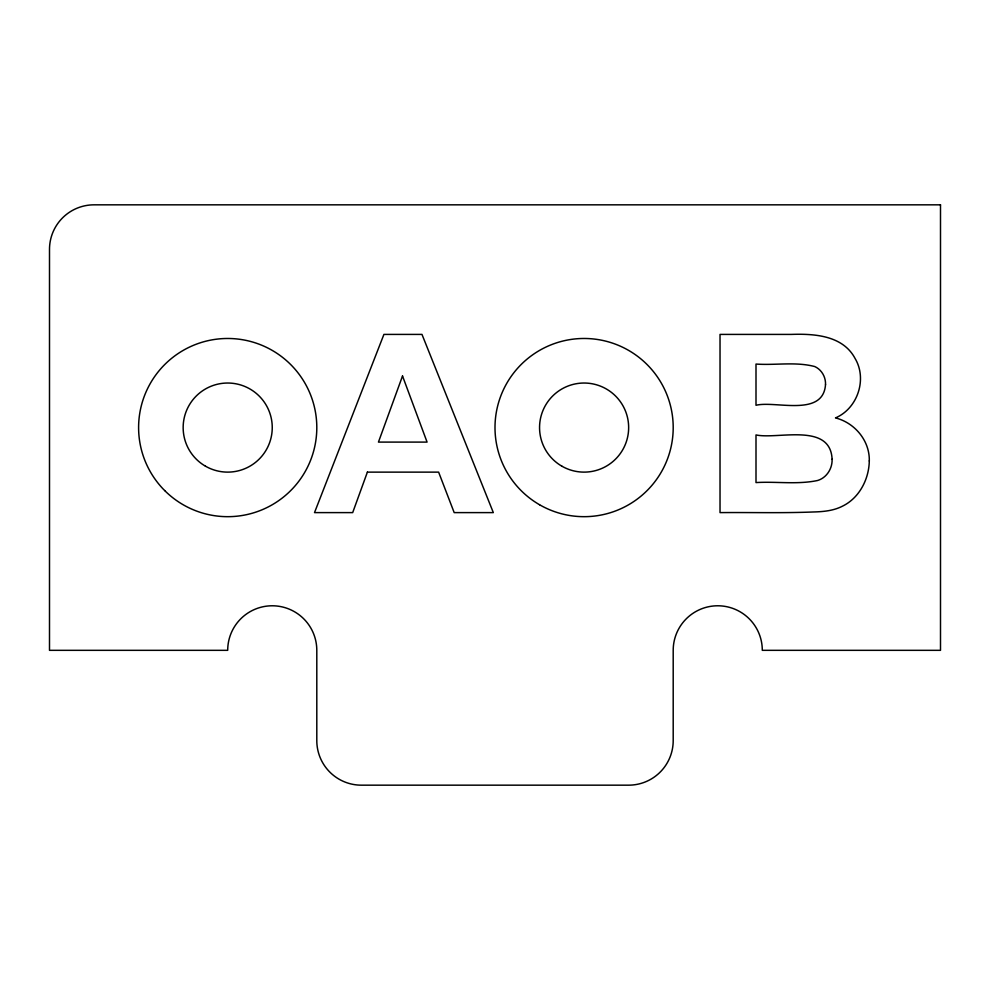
<?xml version="1.0" encoding="UTF-8"?>
<svg xmlns="http://www.w3.org/2000/svg" width="990" height="990" viewBox="0 0 990 990"><rect width="100%" height="100%" fill="white"/><g stroke="black" fill="none" stroke-linecap="round" stroke-linejoin="round"><path stroke-width="1.49" d="M832.095 459.236C832.466 468.505 826.687 477.749 817.653 480.484C797.47 484.766 776.432 481.338 756.001 482.575L756.001 434.932C777.596 439.671 830.437 422.099 832.095 459.236M869.294 460.944C868.985 479.197 859.308 498.007 842.502 506.162C833.506 510.815 823.21 511.731 813.236 511.979C782.187 513.216 751.088 512.313 720.027 512.61L720.027 334.41L791.258 334.41C814.287 333.618 842.861 335.4 855.075 358.467C867.438 379.145 857.6 408.511 835.498 417.916C854.791 422.779 869.839 440.76 869.294 460.944M825.536 384.368C823.358 417.656 775.479 400.455 756.001 405.269L756.001 364.06C775.442 365.434 795.75 361.536 814.782 366.56C821.626 369.678 825.747 376.93 825.536 384.368M367.389 472.131L352.688 512.61L314.511 512.61L383.922 334.41L421.975 334.41L493.329 512.61L454.187 512.61L438.62 472.131L367.389 472.131M402.522 375.977L378.452 442.097L427.074 442.097L402.522 375.977M940.5 204.831L94.05 204.831A44.55 44.55 0 0 0 49.5 249.381L49.5 650.331L227.7 650.331A44.55 44.55 0 0 1 272.25 605.781A44.55 44.55 0 0 1 316.8 650.331L316.8 740.619A44.55 44.55 0 0 0 361.35 785.169L628.65 785.169A44.55 44.55 0 0 0 673.2 740.619L673.2 650.331A44.55 44.55 0 0 1 717.75 605.781A44.55 44.55 0 0 1 762.3 650.331L940.5 650.331L940.5 204.831M164.699 490.582A89.1 89.1 0 0 0 313.768 450.636A89.1 89.1 0 0 0 204.645 341.513A89.1 89.1 0 0 0 164.699 490.582M205.425 466.154A44.55 44.55 0 0 0 272.25 427.581A44.55 44.55 0 0 0 205.425 388.996A44.55 44.55 0 0 0 205.425 466.154M539.55 504.739A89.1 89.1 0 0 0 673.2 427.581A89.1 89.1 0 0 0 539.55 350.411A89.1 89.1 0 0 0 539.55 504.739M561.825 466.154A44.55 44.55 0 0 0 628.65 427.581A44.55 44.55 0 0 0 561.825 388.996A44.55 44.55 0 0 0 561.825 466.154"/></g></svg>
